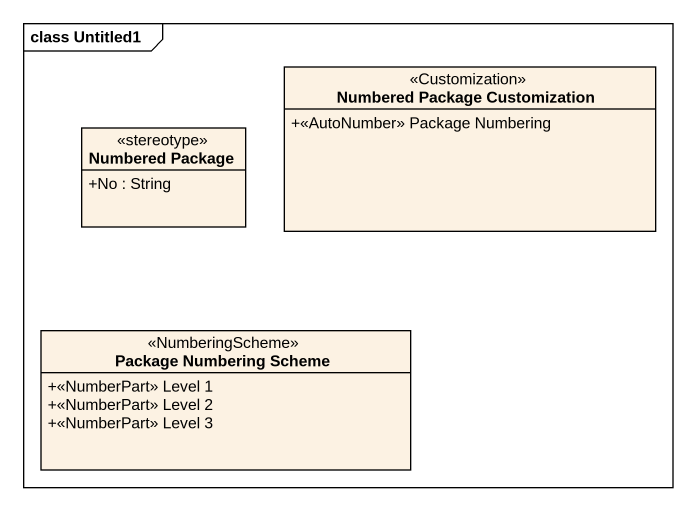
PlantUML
@startuml
mainframe class Untitled1
hide circle
hide empty members
skinparam classAttributeIconSize 0
class "Numbered Package Customization" as Numbered_Package <<Customization>> {
  +<<AutoNumber>> Package Numbering
}
class "Numbered Package" as Numbered_Package_2 <<stereotype>> {
  +No : String
}
class "Package Numbering Scheme" as Package_Numbering_Scheme <<NumberingScheme>> {
  +<<NumberPart>> Level 1
  +<<NumberPart>> Level 2
  +<<NumberPart>> Level 3
}
@enduml
